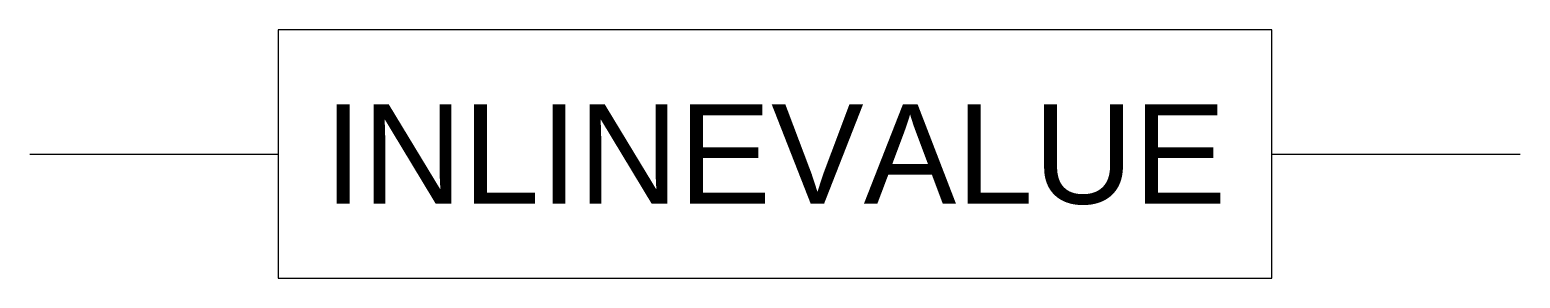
# Model space of a CAD drawing. Header units: inches. Extents: x 0 to 1.2, y -0.1 to 0.1.
import ezdxf
from ezdxf.enums import TextEntityAlignment as Align

# ---------------------------------------------------------------- set-up
doc = ezdxf.new("R2010")
doc.units = ezdxf.units.IN
doc.header["$MEASUREMENT"] = 0
doc.styles.get("Standard").update_dxf_attribs({"font": 'arial.ttf'})

msp = doc.modelspace()

# ---------------------------------------------------------------- linework, layer by layer
for p, q in [((0, 0), (0.2, 0)), ((1, 0), (1.2, 0))]:
    msp.add_line(p, q)
msp.add_lwpolyline([(1, 0.1), (0.2, 0.1), (0.2, -0.1), (1, -0.1)], close=True)

# ---------------------------------------------------------------- texts
msp.add_attdef('INLINEVALUE', text='', height=0.08).set_placement((0.6, 0), align=Align.MIDDLE_CENTER)

doc.saveas('drawing.dxf')
